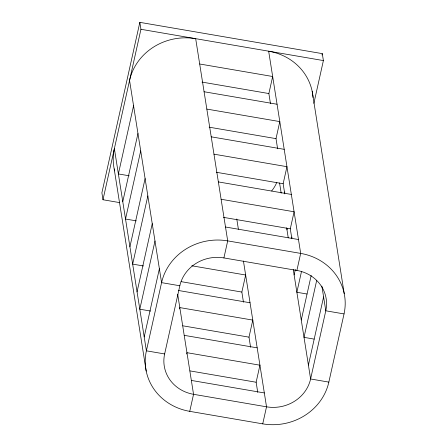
<?xml version="1.0" encoding="UTF-8"?>
<svg xmlns="http://www.w3.org/2000/svg" width="447" height="447" viewBox="0 0 447 447"><rect width="100%" height="100%" fill="white"/><g stroke="black" fill="none" stroke-linecap="round" stroke-linejoin="round"><path stroke-width="0.67" d="M313.867 103.358L323.393 60.574L322.293 53.634L139.844 22.35L101.888 192.813L102.983 199.753L119.45 202.575M102.983 199.753L140.939 29.29L139.844 22.35M133.564 105.749L118.382 173.933L129.194 175.788M122.774 201.681L137.961 133.497M140.704 150.835L125.523 219.024L136.335 220.874M129.921 246.772L145.102 178.582M147.845 195.926L132.664 264.11L143.476 265.965M137.061 291.857L152.243 223.673M154.986 241.017L139.805 309.201L150.617 311.056M144.202 336.949L159.383 268.764M328.847 382.107L310.604 378.978A37.336 34.592 -9 0 1 266.524 406.815L193.545 394.304A37.336 34.592 -9 0 1 164.641 353.951L179.828 285.767A37.336 34.592 -9 0 1 223.908 257.93L296.886 270.441A37.336 34.592 -9 0 1 325.785 310.794L344.034 313.923L328.847 382.107A56.004 51.891 -9 0 1 262.73 423.862L189.746 411.346A56.004 51.891 -9 0 1 146.398 350.822L114.371 148.611A56.004 51.891 -9 0 0 114.633 170.883M179.515 308.905L179.811 307.592L252.79 320.102L248.996 337.15L250.599 347.302M186.662 353.99L186.952 352.683L259.93 365.193L256.137 382.241L257.746 392.393M189.746 411.346L193.545 394.304L177.694 294.249M223.908 257.93L227.702 240.883L195.674 38.671A56.004 51.891 -9 0 0 129.552 80.426L161.579 282.638L146.398 350.822L164.641 353.951M270.48 103.704L268.87 93.552L272.664 76.504L199.686 63.994M243.459 302.211L241.855 292.064L245.649 275.017L191.763 265.775M277.621 148.795L276.011 138.643L279.805 121.595L206.827 109.079M284.761 193.881L283.152 183.734L286.952 166.686L213.968 154.17M284.543 193.311L284.84 191.964M321.991 54.992L322.293 53.634M286.98 229.836L287.281 228.484M291.796 238.296L290.293 228.819L294.092 211.777L221.109 199.261M291.684 238.402L291.986 237.05M294.126 274.927L295.327 269.524M262.73 423.862L266.524 406.815L243.431 261.009M296.886 270.441L300.68 253.399L268.658 51.187A56.004 51.891 -9 0 1 313.04 97.48M301.529 271.34L296.869 292.271L307.005 294.009M301.267 320.018L311.185 275.458M316.638 280.649L304.01 337.356L314.146 339.094M308.408 365.104L323.589 296.92M140.939 29.29L323.393 60.574M202.027 82.092L268.87 93.552M204.078 91.741L277.062 104.252M209.168 127.183L276.011 138.643M211.224 136.827L284.203 149.343M216.314 172.268L283.152 183.734M218.365 181.918L291.343 194.434M223.455 217.359L290.293 228.819M225.506 227.009L298.484 239.525M181.147 281.655L241.855 292.064M179.828 285.767L161.579 282.638A56.004 51.891 -9 0 1 227.702 240.883L300.68 253.399A56.004 51.891 -9 0 1 344.034 313.923M178.426 290.483L250.041 302.764M182.834 325.807L248.996 337.15M184.203 335.339L257.187 347.85M189.975 370.898L256.137 382.241M191.344 380.431L264.328 392.941M312.196 91.428L344.224 293.634M321.874 286.091L325.785 310.794L310.604 378.978L293.266 269.513M279.554 182.929L281.18 193.193M286.661 227.808L288.248 237.843M236.77 218.974L238.396 229.238M114.181 168.899L146.208 371.111M276.788 182.393A37.336 34.592 -9 0 1 271.67 190.942"/></g></svg>
